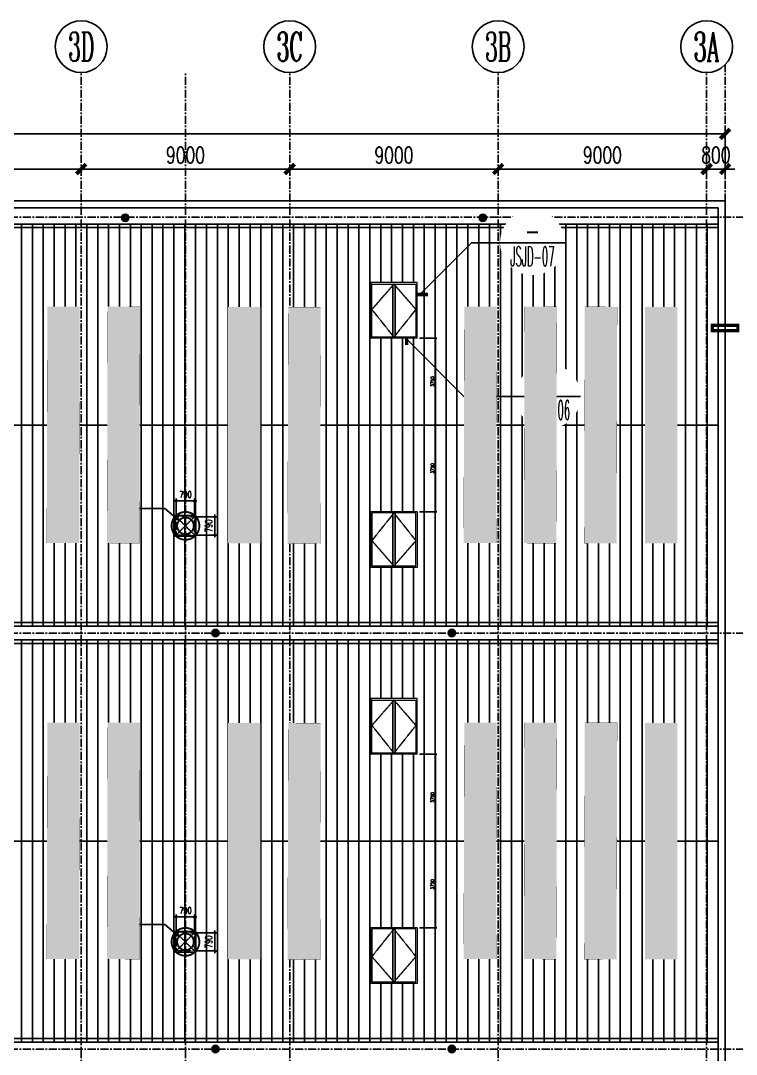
# Model space of a CAD drawing. Extents: x -599358 to 2865263, y -1062760 to 486533.
# Drawn here: x 1964060 to 1994957, y -843880 to -799275 of the extents above; entities that cross this region are included whole.
import ezdxf
from ezdxf.enums import TextEntityAlignment as Align

# ---------------------------------------------------------------- set-up
doc = ezdxf.new("R2010")
doc.units = 0
doc.set_wipeout_variables(frame=1)
for name, pattern in [('CENTER', [2, 1.25, -0.25, 0.25, -0.25]), ('DASH', [0.35, 0.25, -0.1]), ('HIDDEN', [0.375, 0.25, -0.125])]:
    doc.linetypes.add(name, pattern=pattern)
for name, color, linetype in [('3符号', 173, 'Continuous'), ('3索引', 3, 'Continuous'), ('99平面图例外参$0$A-HATCH-2', 251, 'Continuous'), ('A-AXIS-DP', 126, 'Continuous'), ('A-LIN-V', 9, 'Continuous'), ('A-SFCE', 30, 'Continuous'), ('A-WINDOW', 140, 'Continuous'), ('DIM', 173, 'Continuous'), ('DIM_SYMB', 3, 'Continuous'), ('DOTE', 1, 'CENTER'), ('E-电气标注', 84, 'Continuous'), ('参考线', 8, 'Continuous'), ('外框', 1, 'HIDDEN'), ('屋面板111', 6, 'Continuous'), ('文本', 4, 'Continuous'), ('暖通', 7, 'Continuous'), ('虹吸雨水斗', 6, 'Continuous')]:
    doc.layers.add(name, color=color, linetype=linetype)
doc.layers.add('成型线', color=3, linetype='Continuous', lineweight=18)
doc.styles.add('_TCH_AXIS', font='COMPLEX', dxfattribs={"bigfont": 'GBCBIG'})
doc.styles.add('_TCH_DIM_T3', font='SIMPLEX', dxfattribs={"width": 0.705882, "bigfont": 'GBCBIG'})
doc.styles.add('DHTEXT-1', font='romans.shx', dxfattribs={"width": 0.7, "bigfont": 'chinese.shx'})
doc.styles.add('卓越符号', font='ROMANS.shx', dxfattribs={"width": 0.7, "bigfont": 'CHINESE.shx'})
doc.dimstyles.new('_TCH_ARCH&&100', dxfattribs={"dimtxt": 297.5, "dimasz": 100, "dimexe": 100, "dimexo": 100, "dimgap": 126.25, "dimtad": 1, "dimdec": 0, "dimzin": 0, "dimdsep": 46, "dimtxsty": '_TCH_DIM_T3', "dimblk": 'ARCHTICK', "dimcen": 0.09, "dimclrt": 7, "dimazin": 2, "dimtfac": 1, "dimtdec": 0, "dimtix": 1, "dimtmove": 2, "dimatfit": 3, "dimfxl": 0, "dimtolj": 1, "dimtzin": 0, "dimarcsym": 0})
doc.dimstyles.new('_TCH_ARCH&&50', dxfattribs={"dimtxt": 148.75, "dimasz": 50, "dimexe": 50, "dimexo": 50, "dimgap": 63.125, "dimtad": 1, "dimdec": 0, "dimzin": 0, "dimdsep": 46, "dimtxsty": '_TCH_DIM_T3', "dimblk": 'ARCHTICK', "dimcen": 0.09, "dimclrt": 7, "dimazin": 2, "dimtfac": 1, "dimtdec": 0, "dimtix": 1, "dimtmove": 2, "dimatfit": 3, "dimfxl": 0, "dimtolj": 1, "dimtzin": 0, "dimarcsym": 0})
doc.dimstyles.new('ZN280', dxfattribs={"dimscale": 280, "dimtxt": 2.5, "dimasz": 1.5, "dimexe": 1, "dimexo": 2, "dimgap": 0.9, "dimtad": 1, "dimdec": 0, "dimdsep": 46, "dimtxsty": 'DHTEXT-1', "dimblk": 'ARCHTICK', "dimcen": 2.5, "dimclrd": 173, "dimclre": 173, "dimclrt": 7, "dimazin": 2, "dimtfac": 1, "dimtdec": 0, "dimtix": 1, "dimtmove": 2, "dimatfit": 3, "dimfxl": 0, "dimarcsym": 0})

# ---------------------------------------------------------------- blocks, each defined once
blk = doc.blocks.new('卓越-轴号')
blk.add_circle((0, 0), 4)
at = {"color": 0, "style": '_TCH_AXIS', "width": 1.041667, "flags": 8}
blk.add_attdef('A', text='', height=4.48, dxfattribs=at).set_placement((-2, -2.24), (2, -2.24), align=Align.FIT)
blk = doc.blocks.new('卓越-指向索引')
blk.add_wipeout([(0, 5), (-0.52, 4.97), (-1.04, 4.89), (-1.55, 4.76), (-2.03, 4.57), (-2.5, 4.33), (-2.94, 4.05), (-3.35, 3.72), (-3.72, 3.35), (-4.05, 2.94), (-4.33, 2.5), (-4.57, 2.03), (-4.76, 1.55), (-4.89, 1.04), (-4.97, 0.52), (-5, 0), (-4.97, -0.52), (-4.89, -1.04), (-4.76, -1.55), (-4.57, -2.03), (-4.33, -2.5), (-4.05, -2.94), (-3.72, -3.35), (-3.35, -3.72), (-2.94, -4.05), (-2.5, -4.33), (-2.03, -4.57), (-1.55, -4.76), (-1.04, -4.89), (-0.52, -4.97), (0, -5), (0.52, -4.97), (1.04, -4.89), (1.55, -4.76), (2.03, -4.57), (2.5, -4.33), (2.94, -4.05), (3.35, -3.72), (3.72, -3.35), (4.05, -2.94), (4.33, -2.5), (4.57, -2.03), (4.76, -1.55), (4.89, -1.04), (4.97, -0.52), (5, 0), (4.97, 0.52), (4.89, 1.04), (4.76, 1.55), (4.57, 2.03), (4.33, 2.5), (4.05, 2.94), (3.72, 3.35), (3.35, 3.72), (2.94, 4.05), (2.5, 4.33), (2.03, 4.57), (1.55, 4.76), (1.04, 4.89), (0.52, 4.97)])
blk.add_line((-5, 0), (5, 0))
at = {"color": 0, "style": '卓越符号', "width": 0.7, "flags": 8}
blk.add_attdef('索引编号', text='', height=3, dxfattribs=at).set_placement((0, 0.37), align=Align.CENTER)
at = {"color": 0, "style": '卓越符号', "width": 0.892319, "flags": 8}
blk.add_attdef('图号', text='', height=3, dxfattribs=at).set_placement((-3.41, -3.6), (3.41, -3.6), align=Align.FIT)
blk = doc.blocks.new('“奔腾”虹吸雨水斗')
at = {"layer": '虹吸雨水斗', "lineweight": 25}
for p, q in [((946944, 86685), (947028, 86658)), ((947028, 86641), (946944, 86614)), ((947032, 86673), (946946, 86692)), ((946946, 86607), (947032, 86625)), ((946982, 86753), (947040, 86688)), ((947040, 86611), (946982, 86546)), ((947052, 86699), (946987, 86758)), ((946987, 86541), (947052, 86600)), ((947048, 86793), (947066, 86707)), ((947066, 86592), (947048, 86506)), ((947082, 86711), (947055, 86795)), ((947055, 86504), (947082, 86587)), ((947125, 86795), (947098, 86711)), ((947098, 86587), (947125, 86504)), ((947114, 86707), (947132, 86793)), ((947132, 86506), (947114, 86592)), ((947194, 86758), (947128, 86699)), ((947128, 86600), (947194, 86541)), ((947140, 86688), (947199, 86753)), ((947199, 86546), (947140, 86611)), ((947234, 86692), (947148, 86673)), ((947148, 86625), (947234, 86607)), ((947152, 86658), (947236, 86685)), ((947236, 86614), (947152, 86641))]:
    blk.add_line(p, q, dxfattribs=at)
for radius in [150, 47.6]:
    blk.add_circle((947090, 86649), radius, dxfattribs=at)
for centre, start, end in [((947025, 86649), 291.6382, 68.3675), ((947034, 86682), 261.6382, 38.3675), ((947034, 86617), 321.6382, 98.3675), ((947057, 86706), 231.6382, 8.3675), ((947057, 86593), 351.6382, 128.3675), ((947090, 86715), 201.6382, 338.3675), ((947090, 86584), 21.6382, 158.3675), ((947123, 86706), 171.6382, 308.3675), ((947123, 86593), 51.6382, 188.3675), ((947147, 86682), 141.6382, 278.3675), ((947147, 86617), 81.6382, 218.3675), ((947155, 86649), 111.6382, 248.3675)]:
    blk.add_arc(centre, 8.82, start, end, dxfattribs=at)
blk = doc.blocks.new('_ArchTick')
at = {"color": 0, "linetype": 'ByBlock', "const_width": 0.4}
blk.add_lwpolyline([(-0.5, -0.5), (0.5, 0.5)], dxfattribs=at)
blk = doc.blocks.new('*D1988')
at = {"layer": 'Defpoints', "color": 0, "ltscale": 2800, "transparency": 16777216}
for p in [(1957675, -805810), (1966675, -805676), (1966675, -805810)]:
    blk.add_point(p, dxfattribs=at)
at = {"layer": 'DIM', "color": 173, "linetype": 'ByBlock', "lineweight": -2, "ltscale": 2800, "transparency": 16777216}
for p, q in [((1957675, -805250), (1957675, -805396)), ((1966675, -805250), (1966675, -805396)), ((1957675, -805676), (1966675, -805676))]:
    blk.add_line(p, q, dxfattribs=at)
at = {"layer": 'DIM', "color": 173, "lineweight": -2, "ltscale": 2800, "transparency": 16777216, "xscale": 420, "yscale": 420, "zscale": 420, "rotation": 180}
blk.add_blockref('_ArchTick', (1957675, -805676), dxfattribs=at)
at = {"layer": 'DIM', "color": 173, "lineweight": -2, "ltscale": 2800, "transparency": 16777216, "xscale": 420, "yscale": 420, "zscale": 420}
blk.add_blockref('_ArchTick', (1966675, -805676), dxfattribs=at)
at = {"layer": 'DIM', "color": 7, "ltscale": 2800, "transparency": 16777216, "insert": (1962175, -805074), "char_height": 700, "attachment_point": 5, "style": 'DHTEXT-1'}
blk.add_mtext('9000', dxfattribs=at)
blk = doc.blocks.new('*D1989')
at = {"layer": 'Defpoints', "color": 0, "ltscale": 2800, "transparency": 16777216}
for p in [(1966675, -805810), (1975675, -805676), (1975675, -805810)]:
    blk.add_point(p, dxfattribs=at)
at = {"layer": 'DIM', "color": 173, "linetype": 'ByBlock', "lineweight": -2, "ltscale": 2800, "transparency": 16777216}
for p, q in [((1966675, -805250), (1966675, -805396)), ((1975675, -805250), (1975675, -805396)), ((1966675, -805676), (1975675, -805676))]:
    blk.add_line(p, q, dxfattribs=at)
at = {"layer": 'DIM', "color": 173, "lineweight": -2, "ltscale": 2800, "transparency": 16777216, "xscale": 420, "yscale": 420, "zscale": 420, "rotation": 180}
blk.add_blockref('_ArchTick', (1966675, -805676), dxfattribs=at)
at = {"layer": 'DIM', "color": 173, "lineweight": -2, "ltscale": 2800, "transparency": 16777216, "xscale": 420, "yscale": 420, "zscale": 420}
blk.add_blockref('_ArchTick', (1975675, -805676), dxfattribs=at)
at = {"layer": 'DIM', "color": 7, "ltscale": 2800, "transparency": 16777216, "insert": (1971175, -805074), "char_height": 700, "attachment_point": 5, "style": 'DHTEXT-1'}
blk.add_mtext('9000', dxfattribs=at)
blk = doc.blocks.new('*D1990')
at = {"layer": 'Defpoints', "color": 0, "ltscale": 2800, "transparency": 16777216}
for p in [(1975675, -805810), (1984675, -805676), (1984675, -805810)]:
    blk.add_point(p, dxfattribs=at)
at = {"layer": 'DIM', "color": 173, "linetype": 'ByBlock', "lineweight": -2, "ltscale": 2800, "transparency": 16777216}
for p, q in [((1975675, -805250), (1975675, -805396)), ((1984675, -805250), (1984675, -805396)), ((1975675, -805676), (1984675, -805676))]:
    blk.add_line(p, q, dxfattribs=at)
at = {"layer": 'DIM', "color": 173, "lineweight": -2, "ltscale": 2800, "transparency": 16777216, "xscale": 420, "yscale": 420, "zscale": 420, "rotation": 180}
blk.add_blockref('_ArchTick', (1975675, -805676), dxfattribs=at)
at = {"layer": 'DIM', "color": 173, "lineweight": -2, "ltscale": 2800, "transparency": 16777216, "xscale": 420, "yscale": 420, "zscale": 420}
blk.add_blockref('_ArchTick', (1984675, -805676), dxfattribs=at)
at = {"layer": 'DIM', "color": 7, "ltscale": 2800, "transparency": 16777216, "insert": (1980175, -805074), "char_height": 700, "attachment_point": 5, "style": 'DHTEXT-1'}
blk.add_mtext('9000', dxfattribs=at)
blk = doc.blocks.new('*D1991')
at = {"layer": 'Defpoints', "color": 0, "ltscale": 2800, "transparency": 16777216}
for p in [(1993675, -805518), (1984675, -805810), (1993675, -805676)]:
    blk.add_point(p, dxfattribs=at)
at = {"layer": 'DIM', "color": 173, "linetype": 'ByBlock', "lineweight": -2, "ltscale": 2800, "transparency": 16777216}
for p, q in [((1984675, -805250), (1984675, -805396)), ((1984675, -805676), (1993675, -805676)), ((1993675, -806078), (1993675, -805956))]:
    blk.add_line(p, q, dxfattribs=at)
at = {"layer": 'DIM', "color": 173, "lineweight": -2, "ltscale": 2800, "transparency": 16777216, "xscale": 420, "yscale": 420, "zscale": 420, "rotation": 180}
blk.add_blockref('_ArchTick', (1984675, -805676), dxfattribs=at)
at = {"layer": 'DIM', "color": 173, "lineweight": -2, "ltscale": 2800, "transparency": 16777216, "xscale": 420, "yscale": 420, "zscale": 420}
blk.add_blockref('_ArchTick', (1993675, -805676), dxfattribs=at)
at = {"layer": 'DIM', "color": 7, "ltscale": 2800, "transparency": 16777216, "insert": (1989175, -805074), "char_height": 700, "attachment_point": 5, "style": 'DHTEXT-1'}
blk.add_mtext('9000', dxfattribs=at)
blk = doc.blocks.new('*D1992')
at = {"layer": 'Defpoints', "color": 0, "ltscale": 2800, "transparency": 16777216}
for p in [(1993675, -805518), (1994475, -805518), (1994475, -805676)]:
    blk.add_point(p, dxfattribs=at)
at = {"layer": 'DIM', "color": 173, "linetype": 'ByBlock', "lineweight": -2, "ltscale": 2800, "transparency": 16777216}
for p, q in [((1993675, -805676), (1993255, -805676)), ((1993675, -805676), (1994475, -805676)), ((1993675, -806078), (1993675, -805956)), ((1994475, -805676), (1994895, -805676)), ((1994475, -806078), (1994475, -805956))]:
    blk.add_line(p, q, dxfattribs=at)
at = {"layer": 'DIM', "color": 173, "lineweight": -2, "ltscale": 2800, "transparency": 16777216, "xscale": 420, "yscale": 420, "zscale": 420}
blk.add_blockref('_ArchTick', (1993675, -805676), dxfattribs=at)
at = {"layer": 'DIM', "color": 173, "lineweight": -2, "ltscale": 2800, "transparency": 16777216, "xscale": 420, "yscale": 420, "zscale": 420, "rotation": 180}
blk.add_blockref('_ArchTick', (1994475, -805676), dxfattribs=at)
at = {"layer": 'DIM', "color": 7, "ltscale": 2800, "transparency": 16777216, "insert": (1994075, -805074), "char_height": 700, "attachment_point": 5, "style": 'DHTEXT-1'}
blk.add_mtext('800', dxfattribs=at)
blk = doc.blocks.new('*D1993')
at = {"layer": 'Defpoints', "color": 0, "ltscale": 2800, "transparency": 16777216}
for p in [(1809675, -804161), (1809675, -806364), (1994475, -806364)]:
    blk.add_point(p, dxfattribs=at)
at = {"layer": 'DIM', "color": 173, "linetype": 'ByBlock', "lineweight": -2, "ltscale": 2800, "transparency": 16777216}
for p, q in [((1809675, -805804), (1809675, -803881)), ((1994475, -804161), (1809675, -804161)), ((1994475, -805804), (1994475, -803881))]:
    blk.add_line(p, q, dxfattribs=at)
at = {"layer": 'DIM', "color": 173, "lineweight": -2, "ltscale": 2800, "transparency": 16777216, "xscale": 420, "yscale": 420, "zscale": 420, "rotation": 180}
blk.add_blockref('_ArchTick', (1809675, -804161), dxfattribs=at)
at = {"layer": 'DIM', "color": 173, "lineweight": -2, "ltscale": 2800, "transparency": 16777216, "xscale": 420, "yscale": 420, "zscale": 420}
blk.add_blockref('_ArchTick', (1994475, -804161), dxfattribs=at)
at = {"layer": 'DIM', "color": 7, "ltscale": 2800, "transparency": 16777216, "insert": (1902075, -803559), "char_height": 700, "attachment_point": 5, "style": 'DHTEXT-1'}
blk.add_mtext('184800', dxfattribs=at)
blk = doc.blocks.new('*D1776')
at = {"layer": 'A-AXIS-DP', "color": 0, "lineweight": -2, "transparency": 16777216}
for p, q in [((-1274, 395), (-1274, 495)), ((-495, 395), (-1374, 395)), ((-1274, 395), (-1274, -395)), ((-495, -395), (-1374, -395)), ((-1274, -395), (-1274, -495))]:
    blk.add_line(p, q, dxfattribs=at)
at = {"layer": 'Defpoints', "color": 0, "transparency": 16777216}
for p in [(-395, 395), (-1274, -395), (-395, -395)]:
    blk.add_point(p, dxfattribs=at)
at = {"layer": 'A-AXIS-DP', "color": 0, "lineweight": -2, "transparency": 16777216, "xscale": 100, "yscale": 100, "zscale": 100}
for p, rotation in [((-1274, 395), 270), ((-1274, -395), 90)]:
    blk.add_blockref('_ArchTick', p, dxfattribs=dict(at, rotation=rotation))
at = {"layer": 'A-AXIS-DP', "color": 7, "transparency": 16777216, "insert": (-999, 0), "char_height": 297.5, "attachment_point": 5, "rotation": 270, "style": '_TCH_DIM_T3'}
blk.add_mtext('\\A1;790', dxfattribs=at)
blk = doc.blocks.new('*D1777')
at = {"layer": 'A-AXIS-DP', "color": 0, "lineweight": -2, "transparency": 16777216}
for p, q in [((-395, -495), (-395, -1178)), ((395, -495), (395, -1178)), ((-395, -1078), (-495, -1078)), ((395, -1078), (-395, -1078)), ((395, -1078), (495, -1078))]:
    blk.add_line(p, q, dxfattribs=at)
at = {"layer": 'Defpoints', "color": 0, "transparency": 16777216}
for p in [(-395, -395), (395, -395), (-395, -1078)]:
    blk.add_point(p, dxfattribs=at)
at = {"layer": 'A-AXIS-DP', "color": 0, "lineweight": -2, "transparency": 16777216, "xscale": 100, "yscale": 100, "zscale": 100}
blk.add_blockref('_ArchTick', (-395, -1078), dxfattribs=at)
at = {"layer": 'A-AXIS-DP', "color": 0, "lineweight": -2, "transparency": 16777216, "xscale": 100, "yscale": 100, "zscale": 100, "rotation": 180}
blk.add_blockref('_ArchTick', (395, -1078), dxfattribs=at)
at = {"layer": 'A-AXIS-DP', "color": 7, "transparency": 16777216, "insert": (0, -1353), "char_height": 297.5, "attachment_point": 5, "rotation": 180, "style": '_TCH_DIM_T3'}
blk.add_mtext('\\A1;790', dxfattribs=at)
blk = doc.blocks.new('44')
blk.add_wipeout([(277496, 745320), (279896, 745320), (279896, 747320), (277496, 747320)]).dxf.layer = '参考线'
at = {"color": 2}
for p, q in [((277566, 746370), (279851, 746370)), ((277566, 746270), (279851, 746270))]:
    blk.add_line(p, q, dxfattribs=at)
at = {"layer": '外框'}
for points in [[(279851, 746320), (278658, 747270), (277566, 746320)], [(279851, 746320), (278658, 745370), (277566, 746320)]]:
    blk.add_lwpolyline(points, dxfattribs=at)
at = {"layer": '成型线'}
blk.add_line((279896, 745320), (279896, 747320), dxfattribs=at)
blk.add_lwpolyline([(279896, 745320), (277496, 745320), (277496, 747320), (279896, 747320)], dxfattribs=at)
blk.add_lwpolyline([(279851, 745370), (279851, 747270), (277566, 747270), (277566, 745370)], close=True, dxfattribs=at)
blk = doc.blocks.new('*D2423')
at = {"layer": 'A-WINDOW', "color": 0, "lineweight": -2, "transparency": 16777216}
for p, q in [((367696, 714320), (368446, 714320)), ((368396, 710570), (368396, 714320)), ((367696, 710570), (368446, 710570))]:
    blk.add_line(p, q, dxfattribs=at)
at = {"layer": 'Defpoints', "color": 0, "transparency": 16777216}
for p in [(367646, 714320), (368396, 714320), (367646, 710570)]:
    blk.add_point(p, dxfattribs=at)
at = {"layer": 'A-WINDOW', "color": 0, "lineweight": -2, "transparency": 16777216, "xscale": 50, "yscale": 50, "zscale": 50}
for p, rotation in [((368396, 714320), 90), ((368396, 710570), 270)]:
    blk.add_blockref('_ArchTick', p, dxfattribs=dict(at, rotation=rotation))
at = {"layer": 'A-WINDOW', "color": 7, "transparency": 16777216, "insert": (368258, 712445), "char_height": 148.8, "attachment_point": 5, "rotation": 90, "style": '_TCH_DIM_T3'}
blk.add_mtext('\\A1;3750', dxfattribs=at)
blk = doc.blocks.new('*D2424')
at = {"layer": 'A-WINDOW', "color": 0, "lineweight": -2, "transparency": 16777216}
for p, q in [((367696, 718070), (368446, 718070)), ((368396, 714320), (368396, 718070)), ((367696, 714320), (368446, 714320))]:
    blk.add_line(p, q, dxfattribs=at)
at = {"layer": 'Defpoints', "color": 0, "transparency": 16777216}
for p in [(367646, 718070), (368396, 718070), (367646, 714320)]:
    blk.add_point(p, dxfattribs=at)
at = {"layer": 'A-WINDOW', "color": 0, "lineweight": -2, "transparency": 16777216, "xscale": 50, "yscale": 50, "zscale": 50}
for p, rotation in [((368396, 718070), 90), ((368396, 714320), 270)]:
    blk.add_blockref('_ArchTick', p, dxfattribs=dict(at, rotation=rotation))
at = {"layer": 'A-WINDOW', "color": 7, "transparency": 16777216, "insert": (368258, 716195), "char_height": 148.8, "attachment_point": 5, "rotation": 90, "style": '_TCH_DIM_T3'}
blk.add_mtext('\\A1;3750', dxfattribs=at)
blk = doc.blocks.new('w42343eeee')
blk.add_wipeout([(367285, 568212), (365883, 568215), (365906, 578415), (367306, 578412)]).dxf.layer = '参考线'
at = {"layer": '99平面图例外参$0$A-HATCH-2'}
h = blk.add_hatch(dxfattribs=at)
h.set_pattern_fill('ANSI33', color=256, scale=75)
h.set_pattern_definition([(45, (1135667.22, 924695.12), (-168.3798, 168.3798), []), (45, (1135835.6, 924695.12), (-168.3798, 168.3798), [119.0625, -59.53125])])
h.paths.add_polyline_path([(366843, 550430), (365843, 550432)])
h.paths.add_polyline_path([(365906, 578415), (367306, 578412), (367283, 568212), (365883, 568215)])
at = {"layer": 'E-电气标注', "color": 1, "const_width": 5}
blk.add_lwpolyline([(365906, 578415), (365883, 568215), (367283, 568212), (367306, 578412)], close=True, dxfattribs=at)
blk = doc.blocks.new('A$C35aa308d')
at = {"layer": 'A-SFCE'}
for p in [(-210369, -600228), (-207769, -600234), (-199969, -600251), (-192369, -600228), (-189769, -600234), (-187169, -600239)]:
    blk.add_blockref('w42343eeee', p, dxfattribs=at)
at = {"layer": 'A-SFCE', "rotation": 0.1299683941899633}
for p in [(-201256, -601074), (-183256, -601074)]:
    blk.add_blockref('w42343eeee', p, dxfattribs=at)
at = {"layer": 'A-SFCE'}
for p in [(-210369, -582278), (-207769, -582284), (-199969, -582301), (-192369, -582278), (-189769, -582284), (-187169, -582289)]:
    blk.add_blockref('w42343eeee', p, dxfattribs=at)
at = {"layer": 'A-SFCE', "rotation": 0.1299683941899633}
for p in [(-201256, -583124), (-183256, -583124)]:
    blk.add_blockref('w42343eeee', p, dxfattribs=at)
blk = doc.blocks.new('fengji')
at = {"layer": 'DIM_SYMB'}
for p, q in [((324.2, -267.9), (884.2, -747.9)), ((884.2, -747.9), (2834.2, -747.9))]:
    blk.add_line(p, q, dxfattribs=at)
at = {"layer": 'DIM_SYMB', "const_width": 40}
blk.add_lwpolyline([(310.3, -253.5, -1), (338.1, -282.3, -1)], format="xyb", close=True, dxfattribs=at)
at = {"layer": '暖通', "color": 7, "linetype": 'DASH', "ltscale": 0.5}
for p, q in [((-395, 395), (395, -395)), ((395, 395), (-395, -395))]:
    blk.add_line(p, q, dxfattribs=at)
at = {"layer": '暖通', "color": 7, "const_width": 79.8}
for points in [[(0, -600.2, -1), (0, 600.2, -1)], [(0, -600.2, 1), (0, 600.2, 1)]]:
    blk.add_lwpolyline(points, format="xyb", dxfattribs=at)
at = {"layer": '暖通', "color": 7, "ltscale": 0.5}
blk.add_lwpolyline([(-445, 445), (445, 445), (445, -445), (-445, -445)], close=True, dxfattribs=at)
at = {"layer": '暖通', "color": 7, "linetype": 'DASH', "const_width": 79.8}
for points in [[(0, -358.3, -1), (0, 358.3, -1)], [(0, -358.3, 1), (0, 358.3, 1)]]:
    blk.add_lwpolyline(points, format="xyb", dxfattribs=at)
at = {"layer": '暖通', "color": 7, "linetype": 'DASH', "ltscale": 0.5}
blk.add_lwpolyline([(-395, 395), (395, 395), (395, -395), (-395, -395)], close=True, dxfattribs=at)
at = {"layer": 'A-AXIS-DP'}
for p1, distance, picture, middle in [((-395, 395), -879.2, '*D1776', (-999.2, 0)), ((395, -395), 682.9, '*D1777', (0, -1352.9))]:
    dim = blk.add_aligned_dim(p1=p1, p2=(-395, -395), distance=distance, dimstyle='_TCH_ARCH&&100', dxfattribs=at)
    dim.commit()
    dim.dimension.update_dxf_attribs({"geometry": picture, "text_midpoint": middle})
blk = doc.blocks.new('A$Cff7cfbaa')
at = {"layer": '暖通', "rotation": 180}
for p in [(161500, -13325), (161500, -31275)]:
    blk.add_blockref('fengji', p, dxfattribs=at)
blk = doc.blocks.new('frtt')
at = {"layer": 'A-LIN-V', "xscale": -1, "rotation": 90}
blk.add_blockref('44', (1112915.9, 997965.8), dxfattribs=at)
at = {"layer": 'A-LIN-V', "rotation": 90}
blk.add_blockref('44', (1112915.9, 430674.2), dxfattribs=at)
at = {"layer": 'A-WINDOW', "color": 1}
for p1, p2, picture, middle in [((367645.9, 714320), (367645.9, 718070), '*D2424', (368258.4, 716195)), ((367645.9, 710570), (367645.9, 714320), '*D2423', (368258.4, 712445))]:
    dim = blk.add_aligned_dim(p1=p1, p2=p2, distance=-750, dimstyle='_TCH_ARCH&&50', dxfattribs=at)
    dim.commit()
    dim.dimension.update_dxf_attribs({"geometry": picture, "text_midpoint": middle})
blk = doc.blocks.new('A$C306215c0')
at = {"layer": 'A-WINDOW'}
for p in [(-196096, -723295), (-196096, -741245)]:
    blk.add_blockref('frtt', p, dxfattribs=at)

msp = doc.modelspace()

# ---------------------------------------------------------------- linework, layer by layer
at = {"layer": '3索引'}
for points in [[(1981312.9, -811080), (1983521.8, -808856.7), (1986155.5, -808856.7)], [(1980731.4, -813017.9), (1983198.4, -815488.6), (1986831.4, -815488.6)]]:
    msp.add_lwpolyline(points, dxfattribs=at)
at = {"layer": '3索引', "linetype": 'DASH', "ltscale": 1400, "const_width": 140}
for points in [[(1981027.1, -811080), (1981571.4, -811080), (1981571.4, -811107.4), (1981027.1, -811107.4)], [(1993925.9, -812424.1), (1995020.1, -812424.1), (1995020.1, -812651.9), (1993925.9, -812651.9)], [(1980721.8, -813194.6), (1980731.4, -813194.6), (1980731.4, -812831.6), (1980721.8, -812831.6)]]:
    msp.add_lwpolyline(points, close=True, dxfattribs=at)
at = {"layer": 'A-LIN-V'}
for points in [[(1994174.8, -808200), (1826985.9, -808200)], [(1994174.8, -825250), (1821453.8, -825250)], [(1994174.8, -826150), (1821161.8, -826150)], [(1994174.8, -843200), (1815629.7, -843200)]]:
    msp.add_lwpolyline(points, dxfattribs=at)
at = {"layer": 'A-SFCE'}
for p, q in [((1994174.8, -807350), (1826525.7, -807350)), ((1994174.8, -879950), (1994174.8, -807350))]:
    msp.add_line(p, q, dxfattribs=at)
for points in [[(1994474.8, -880250), (1994474.8, -807050), (1826307.7, -807050), (1808774.8, -861086.7), (1808774.8, -862100), (1809374.8, -862100)], [(1823483.9, -816725), (1994174.8, -816725)], [(1817651.7, -834675), (1994174.8, -834675)]]:
    msp.add_lwpolyline(points, dxfattribs=at)
at = {"layer": 'DOTE', "ltscale": 280}
for p, q in [((1966674.8, -887730), (1966674.8, -801515)), ((1971174.8, -887730), (1971174.8, -801515)), ((1975674.8, -887730), (1975674.8, -801515)), ((1984674.8, -887730), (1984674.8, -801515)), ((1993674.8, -887730), (1993674.8, -801515)), ((1994474.8, -887730), (1994474.8, -801178.8)), ((2002579, -807750), (1802219, -807750)), ((2002579, -825700), (1802219, -825700)), ((2002579, -843650), (1802219, -843650))]:
    msp.add_line(p, q, dxfattribs=at)
at = {"layer": '屋面板111', "ltscale": 2500}
for p, q in [((1964094.8, -816725), (1964094.8, -808050)), ((1964564.8, -816725), (1964564.8, -808050)), ((1965034.8, -816725), (1965034.8, -808050)), ((1965504.8, -816725), (1965504.8, -808050)), ((1965974.8, -816725), (1965974.8, -808050)), ((1966444.8, -816725), (1966444.8, -808050)), ((1966914.8, -816725), (1966914.8, -808050)), ((1967384.8, -816725), (1967384.8, -808050)), ((1967854.8, -816725), (1967854.8, -808050)), ((1968324.8, -816725), (1968324.8, -808050)), ((1968794.8, -816725), (1968794.8, -808050)), ((1969264.8, -816725), (1969264.8, -808050)), ((1969734.8, -816725), (1969734.8, -808050)), ((1970204.8, -816725), (1970204.8, -808050)), ((1970674.8, -816725), (1970674.8, -808050)), ((1971144.8, -816725), (1971144.8, -808050)), ((1971614.8, -816725), (1971614.8, -808050)), ((1972084.8, -816725), (1972084.8, -808050)), ((1972554.8, -816725), (1972554.8, -808050)), ((1973024.8, -816725), (1973024.8, -808050)), ((1973494.8, -816725), (1973494.8, -808050)), ((1973964.8, -816725), (1973964.8, -808050)), ((1974434.8, -816725), (1974434.8, -808050)), ((1974904.8, -816725), (1974904.8, -808050)), ((1975374.8, -816725), (1975374.8, -808050)), ((1975844.8, -816725), (1975844.8, -808050)), ((1976314.8, -816725), (1976314.8, -808050)), ((1976784.8, -816725), (1976784.8, -808050)), ((1977254.8, -816725), (1977254.8, -808050)), ((1977724.8, -816725), (1977724.8, -808050)), ((1978194.8, -816725), (1978194.8, -808050)), ((1978664.8, -816725), (1978664.8, -808050)), ((1979134.8, -816725), (1979134.8, -808050)), ((1979604.8, -816725), (1979604.8, -808050)), ((1980074.8, -816725), (1980074.8, -808050)), ((1980544.8, -816725), (1980544.8, -808050)), ((1981014.8, -816725), (1981014.8, -808050)), ((1981484.8, -816725), (1981484.8, -808050)), ((1981954.8, -816725), (1981954.8, -808050)), ((1982424.8, -816725), (1982424.8, -808050)), ((1982894.8, -816725), (1982894.8, -808050)), ((1983364.8, -816725), (1983364.8, -808050)), ((1983834.8, -816725), (1983834.8, -808050)), ((1984304.8, -816725), (1984304.8, -808050)), ((1984774.8, -816725), (1984774.8, -808050)), ((1985244.8, -816725), (1985244.8, -808050)), ((1985714.8, -816725), (1985714.8, -808050)), ((1986184.8, -816725), (1986184.8, -808050)), ((1986654.8, -816725), (1986654.8, -808050)), ((1987124.8, -816725), (1987124.8, -808050)), ((1987594.8, -816725), (1987594.8, -808050)), ((1988064.8, -816725), (1988064.8, -808050)), ((1988534.8, -816725), (1988534.8, -808050)), ((1989004.8, -816725), (1989004.8, -808050)), ((1989474.8, -816725), (1989474.8, -808050)), ((1989944.8, -816725), (1989944.8, -808050)), ((1990414.8, -816725), (1990414.8, -808050)), ((1990884.8, -816725), (1990884.8, -808050)), ((1991354.8, -816725), (1991354.8, -808050)), ((1991824.8, -816725), (1991824.8, -808050)), ((1992294.8, -816725), (1992294.8, -808050)), ((1992764.8, -816725), (1992764.8, -808050)), ((1993234.8, -816725), (1993234.8, -808050)), ((1993704.8, -816725), (1993704.8, -808050)), ((1994174.8, -816725), (1994174.8, -808050)), ((1964094.8, -816725), (1964094.8, -825400)), ((1964564.8, -816725), (1964564.8, -825400)), ((1965034.8, -816725), (1965034.8, -825400)), ((1965504.8, -816725), (1965504.8, -825400)), ((1965974.8, -816725), (1965974.8, -825400)), ((1966444.8, -816725), (1966444.8, -825400)), ((1966914.8, -816725), (1966914.8, -825400)), ((1967384.8, -816725), (1967384.8, -825400)), ((1967854.8, -816725), (1967854.8, -825400)), ((1968324.8, -816725), (1968324.8, -825400)), ((1968794.8, -816725), (1968794.8, -825400)), ((1969264.8, -816725), (1969264.8, -825400)), ((1969734.8, -816725), (1969734.8, -825400)), ((1970204.8, -816725), (1970204.8, -825400)), ((1970674.8, -816725), (1970674.8, -825400)), ((1971144.8, -816725), (1971144.8, -825400)), ((1971614.8, -816725), (1971614.8, -825400)), ((1972084.8, -816725), (1972084.8, -825400)), ((1972554.8, -816725), (1972554.8, -825400)), ((1973024.8, -816725), (1973024.8, -825400)), ((1973494.8, -816725), (1973494.8, -825400)), ((1973964.8, -816725), (1973964.8, -825400)), ((1974434.8, -816725), (1974434.8, -825400)), ((1974904.8, -816725), (1974904.8, -825400)), ((1975374.8, -816725), (1975374.8, -825400)), ((1975844.8, -816725), (1975844.8, -825400)), ((1976314.8, -816725), (1976314.8, -825400)), ((1976784.8, -816725), (1976784.8, -825400)), ((1977254.8, -816725), (1977254.8, -825400)), ((1977724.8, -816725), (1977724.8, -825400)), ((1978194.8, -816725), (1978194.8, -825400)), ((1978664.8, -816725), (1978664.8, -825400)), ((1979134.8, -816725), (1979134.8, -825400)), ((1979604.8, -816725), (1979604.8, -825400)), ((1980074.8, -816725), (1980074.8, -825400)), ((1980544.8, -816725), (1980544.8, -825400)), ((1981014.8, -816725), (1981014.8, -825400)), ((1981484.8, -816725), (1981484.8, -825400)), ((1981954.8, -816725), (1981954.8, -825400)), ((1982424.8, -816725), (1982424.8, -825400)), ((1982894.8, -816725), (1982894.8, -825400)), ((1983364.8, -816725), (1983364.8, -825400)), ((1983834.8, -816725), (1983834.8, -825400)), ((1984304.8, -816725), (1984304.8, -825400)), ((1984774.8, -816725), (1984774.8, -825400)), ((1985244.8, -816725), (1985244.8, -825400)), ((1985714.8, -816725), (1985714.8, -825400)), ((1986184.8, -816725), (1986184.8, -825400)), ((1986654.8, -816725), (1986654.8, -825400)), ((1987124.8, -816725), (1987124.8, -825400)), ((1987594.8, -816725), (1987594.8, -825400)), ((1988064.8, -816725), (1988064.8, -825400)), ((1988534.8, -816725), (1988534.8, -825400)), ((1989004.8, -816725), (1989004.8, -825400)), ((1989474.8, -816725), (1989474.8, -825400)), ((1989944.8, -816725), (1989944.8, -825400)), ((1990414.8, -816725), (1990414.8, -825400)), ((1990884.8, -816725), (1990884.8, -825400)), ((1991354.8, -816725), (1991354.8, -825400)), ((1991824.8, -816725), (1991824.8, -825400)), ((1992294.8, -816725), (1992294.8, -825400)), ((1992764.8, -816725), (1992764.8, -825400)), ((1993234.8, -816725), (1993234.8, -825400)), ((1993704.8, -816725), (1993704.8, -825400)), ((1994174.8, -816725), (1994174.8, -825400)), ((1964094.8, -834675), (1964094.8, -826000)), ((1964564.8, -834675), (1964564.8, -826000)), ((1965034.8, -834675), (1965034.8, -826000)), ((1965504.8, -834675), (1965504.8, -826000)), ((1965974.8, -834675), (1965974.8, -826000)), ((1966444.8, -834675), (1966444.8, -826000)), ((1966914.8, -834675), (1966914.8, -826000)), ((1967384.8, -834675), (1967384.8, -826000)), ((1967854.8, -834675), (1967854.8, -826000)), ((1968324.8, -834675), (1968324.8, -826000)), ((1968794.8, -834675), (1968794.8, -826000)), ((1969264.8, -834675), (1969264.8, -826000)), ((1969734.8, -834675), (1969734.8, -826000)), ((1970204.8, -834675), (1970204.8, -826000)), ((1970674.8, -834675), (1970674.8, -826000)), ((1971144.8, -834675), (1971144.8, -826000)), ((1971614.8, -834675), (1971614.8, -826000)), ((1972084.8, -834675), (1972084.8, -826000)), ((1972554.8, -834675), (1972554.8, -826000)), ((1973024.8, -834675), (1973024.8, -826000)), ((1973494.8, -834675), (1973494.8, -826000)), ((1973964.8, -834675), (1973964.8, -826000)), ((1974434.8, -834675), (1974434.8, -826000)), ((1974904.8, -834675), (1974904.8, -826000)), ((1975374.8, -834675), (1975374.8, -826000)), ((1975844.8, -834675), (1975844.8, -826000)), ((1976314.8, -834675), (1976314.8, -826000)), ((1976784.8, -834675), (1976784.8, -826000)), ((1977254.8, -834675), (1977254.8, -826000)), ((1977724.8, -834675), (1977724.8, -826000)), ((1978194.8, -834675), (1978194.8, -826000)), ((1978664.8, -834675), (1978664.8, -826000)), ((1979134.8, -834675), (1979134.8, -826000)), ((1979604.8, -834675), (1979604.8, -826000)), ((1980074.8, -834675), (1980074.8, -826000)), ((1980544.8, -834675), (1980544.8, -826000)), ((1981014.8, -834675), (1981014.8, -826000)), ((1981484.8, -834675), (1981484.8, -826000)), ((1981954.8, -834675), (1981954.8, -826000)), ((1982424.8, -834675), (1982424.8, -826000)), ((1982894.8, -834675), (1982894.8, -826000)), ((1983364.8, -834675), (1983364.8, -826000)), ((1983834.8, -834675), (1983834.8, -826000)), ((1984304.8, -834675), (1984304.8, -826000)), ((1984774.8, -834675), (1984774.8, -826000)), ((1985244.8, -834675), (1985244.8, -826000)), ((1985714.8, -834675), (1985714.8, -826000)), ((1986184.8, -834675), (1986184.8, -826000)), ((1986654.8, -834675), (1986654.8, -826000)), ((1987124.8, -834675), (1987124.8, -826000)), ((1987594.8, -834675), (1987594.8, -826000)), ((1988064.8, -834675), (1988064.8, -826000)), ((1988534.8, -834675), (1988534.8, -826000)), ((1989004.8, -834675), (1989004.8, -826000)), ((1989474.8, -834675), (1989474.8, -826000)), ((1989944.8, -834675), (1989944.8, -826000)), ((1990414.8, -834675), (1990414.8, -826000)), ((1990884.8, -834675), (1990884.8, -826000)), ((1991354.8, -834675), (1991354.8, -826000)), ((1991824.8, -834675), (1991824.8, -826000)), ((1992294.8, -834675), (1992294.8, -826000)), ((1992764.8, -834675), (1992764.8, -826000)), ((1993234.8, -834675), (1993234.8, -826000)), ((1993704.8, -834675), (1993704.8, -826000)), ((1994174.8, -834675), (1994174.8, -826000)), ((1964094.8, -834675), (1964094.8, -843350)), ((1964564.8, -834675), (1964564.8, -843350)), ((1965034.8, -834675), (1965034.8, -843350)), ((1965504.8, -834675), (1965504.8, -843350)), ((1965974.8, -834675), (1965974.8, -843350)), ((1966444.8, -834675), (1966444.8, -843350)), ((1966914.8, -834675), (1966914.8, -843350)), ((1967384.8, -834675), (1967384.8, -843350)), ((1967854.8, -834675), (1967854.8, -843350)), ((1968324.8, -834675), (1968324.8, -843350)), ((1968794.8, -834675), (1968794.8, -843350)), ((1969264.8, -834675), (1969264.8, -843350)), ((1969734.8, -834675), (1969734.8, -843350)), ((1970204.8, -834675), (1970204.8, -843350)), ((1970674.8, -834675), (1970674.8, -843350)), ((1971144.8, -834675), (1971144.8, -843350)), ((1971614.8, -834675), (1971614.8, -843350)), ((1972084.8, -834675), (1972084.8, -843350)), ((1972554.8, -834675), (1972554.8, -843350)), ((1973024.8, -834675), (1973024.8, -843350)), ((1973494.8, -834675), (1973494.8, -843350)), ((1973964.8, -834675), (1973964.8, -843350)), ((1974434.8, -834675), (1974434.8, -843350)), ((1974904.8, -834675), (1974904.8, -843350)), ((1975374.8, -834675), (1975374.8, -843350)), ((1975844.8, -834675), (1975844.8, -843350)), ((1976314.8, -834675), (1976314.8, -843350)), ((1976784.8, -834675), (1976784.8, -843350)), ((1977254.8, -834675), (1977254.8, -843350)), ((1977724.8, -834675), (1977724.8, -843350)), ((1978194.8, -834675), (1978194.8, -843350)), ((1978664.8, -834675), (1978664.8, -843350)), ((1979134.8, -834675), (1979134.8, -843350)), ((1979604.8, -834675), (1979604.8, -843350)), ((1980074.8, -834675), (1980074.8, -843350)), ((1980544.8, -834675), (1980544.8, -843350)), ((1981014.8, -834675), (1981014.8, -843350)), ((1981484.8, -834675), (1981484.8, -843350)), ((1981954.8, -834675), (1981954.8, -843350)), ((1982424.8, -834675), (1982424.8, -843350)), ((1982894.8, -834675), (1982894.8, -843350)), ((1983364.8, -834675), (1983364.8, -843350)), ((1983834.8, -834675), (1983834.8, -843350)), ((1984304.8, -834675), (1984304.8, -843350)), ((1984774.8, -834675), (1984774.8, -843350)), ((1985244.8, -834675), (1985244.8, -843350)), ((1985714.8, -834675), (1985714.8, -843350)), ((1986184.8, -834675), (1986184.8, -843350)), ((1986654.8, -834675), (1986654.8, -843350)), ((1987124.8, -834675), (1987124.8, -843350)), ((1987594.8, -834675), (1987594.8, -843350)), ((1988064.8, -834675), (1988064.8, -843350)), ((1988534.8, -834675), (1988534.8, -843350)), ((1989004.8, -834675), (1989004.8, -843350)), ((1989474.8, -834675), (1989474.8, -843350)), ((1989944.8, -834675), (1989944.8, -843350)), ((1990414.8, -834675), (1990414.8, -843350)), ((1990884.8, -834675), (1990884.8, -843350)), ((1991354.8, -834675), (1991354.8, -843350)), ((1991824.8, -834675), (1991824.8, -843350)), ((1992294.8, -834675), (1992294.8, -843350)), ((1992764.8, -834675), (1992764.8, -843350)), ((1993234.8, -834675), (1993234.8, -843350)), ((1993704.8, -834675), (1993704.8, -843350)), ((1994174.8, -834675), (1994174.8, -843350))]:
    msp.add_line(p, q, dxfattribs=at)
for points in [[(1994174.8, -808050), (1826876.8, -808050)], [(1994174.8, -825400), (1821247.4, -825400)], [(1994174.8, -826000), (1821052.7, -826000)], [(1994174.8, -843350), (1815423.3, -843350)]]:
    msp.add_lwpolyline(points, dxfattribs=at)

# ---------------------------------------------------------------- block references
at = {"layer": '3符号', "color": 7}
ref = msp.add_blockref('卓越-轴号', (1966674.8, -800395), dxfattribs=dict(at, xscale=280, yscale=280, zscale=280))
ref.add_attrib('A', '3D', dxfattribs={"layer": '0', "color": 0, "height": 1254.4, "style": '_TCH_AXIS', "width": 0.520833}).set_placement((1966114.8, -801022.2), (1967234.8, -801022.2), align=Align.FIT)
ref = msp.add_blockref('卓越-轴号', (1975674.8, -800395), dxfattribs=dict(at, xscale=280, yscale=280, zscale=280))
ref.add_attrib('A', '3C', dxfattribs={"layer": '0', "color": 0, "height": 1254.4, "style": '_TCH_AXIS', "width": 0.551471}).set_placement((1975114.8, -801022.2), (1976234.8, -801022.2), align=Align.FIT)
ref = msp.add_blockref('卓越-轴号', (1984674.8, -800395), dxfattribs=dict(at, xscale=280, yscale=280, zscale=280))
ref.add_attrib('A', '3B', dxfattribs={"layer": '0', "color": 0, "height": 1254.4, "style": '_TCH_AXIS', "width": 0.520833}).set_placement((1984114.8, -801022.2), (1985234.8, -801022.2), align=Align.FIT)
ref = msp.add_blockref('卓越-轴号', (1993674.8, -800395), dxfattribs=dict(at, xscale=280, yscale=280, zscale=280))
ref.add_attrib('A', '3A', dxfattribs={"layer": '0', "color": 0, "height": 1254.4, "style": '_TCH_AXIS', "width": 0.506757}).set_placement((1993114.8, -801022.2), (1994234.8, -801022.2), align=Align.FIT)
at = {"layer": '文本', "xscale": 1.061320754715, "yscale": 1.061320754715, "zscale": 1.061320754715}
for p in [(963408.4, -899742.7), (978848.4, -899742.7), (967308.4, -917662.8), (977508.4, -917662.8), (967308.4, -935612.8), (977508.4, -935612.8)]:
    msp.add_blockref('“奔腾”虹吸雨水斗', p, dxfattribs=at)
at = {"layer": '虹吸雨水斗', "ltscale": 50}
msp.add_blockref('A$Cff7cfbaa', (1809674.8, -807750), dxfattribs=at)

# ---------------------------------------------------------------- dimensions: what is measured, and where the dimension line sits
at = {"layer": 'DIM', "ltscale": 2800}
dim = msp.add_aligned_dim(p1=(1994474.8, -806364.2), p2=(1809674.8, -806364.2), distance=-2202.8, dimstyle='ZN280', dxfattribs=at)
dim.commit()
dim.dimension.update_dxf_attribs({"geometry": '*D1993', "text_midpoint": (1902074.8, -803559.4)})
for base, p1, p2, picture, middle in [((1966674.8, -805676.4), (1957674.8, -805809.7), (1966674.8, -805809.7), '*D1988', (1962174.8, -805074.4)), ((1975674.8, -805676.4), (1966674.8, -805809.7), (1975674.8, -805809.7), '*D1989', (1971174.8, -805074.4)), ((1984674.8, -805676.4), (1975674.8, -805809.7), (1984674.8, -805809.7), '*D1990', (1980174.8, -805074.4)), ((1993674.8, -805676.4), (1984674.8, -805809.7), (1993674.8, -805518.3), '*D1991', (1989174.8, -805074.4)), ((1994474.8, -805676.4), (1993674.8, -805518.3), (1994474.8, -805518.3), '*D1992', (1994074.8, -805074.4))]:
    dim = msp.add_linear_dim(base=base, p1=p1, p2=p2, angle=180, dimstyle='ZN280', dxfattribs=at)
    dim.commit()
    dim.dimension.update_dxf_attribs({"geometry": picture, "text_midpoint": middle})

# ---------------------------------------------------------------- next in the draw order: block references
at = {"layer": '3索引', "color": 7}
ref = msp.add_blockref('卓越-指向索引', (1986155.5, -808856.7), dxfattribs=dict(at, xscale=280, yscale=280, zscale=280))
ref.add_attrib('索引编号', '-', dxfattribs={"layer": '0', "color": 0, "height": 840, "style": '卓越符号', "width": 0.7}).set_placement((1986155.5, -808754.5), align=Align.CENTER)
ref.add_attrib('图号', 'JSJD-07', dxfattribs={"layer": '0', "color": 0, "height": 840, "style": '卓越符号', "width": 0.350988}).set_placement((1985201.8, -809865.2), (1987111.1, -809865.2), align=Align.FIT)
at = {"layer": '3索引', "ltscale": 50}
msp.add_blockref('A$C306215c0', (1809674.8, -807750), dxfattribs=at)
at = {"layer": '3索引', "color": 7}
ref = msp.add_blockref('卓越-指向索引', (1986831.4, -815488.6), dxfattribs=dict(at, xscale=280, yscale=280, zscale=280))
ref.add_attrib('索引编号', '-', dxfattribs={"layer": '0', "color": 0, "height": 840, "style": '卓越符号', "width": 0.7}).set_placement((1986831.4, -815386.4), align=Align.CENTER)
ref.add_attrib('图号', 'JSJD-06', dxfattribs={"layer": '0', "color": 0, "height": 840, "style": '卓越符号', "width": 0.350988}).set_placement((1985877.7, -816497.1), (1987787.1, -816497.1), align=Align.FIT)

# ---------------------------------------------------------------- next in the draw order: block references
at = {"layer": '3索引', "ltscale": 50}
msp.add_blockref('A$C35aa308d', (1809674.8, -807750), dxfattribs=at)

doc.saveas('drawing.dxf')
